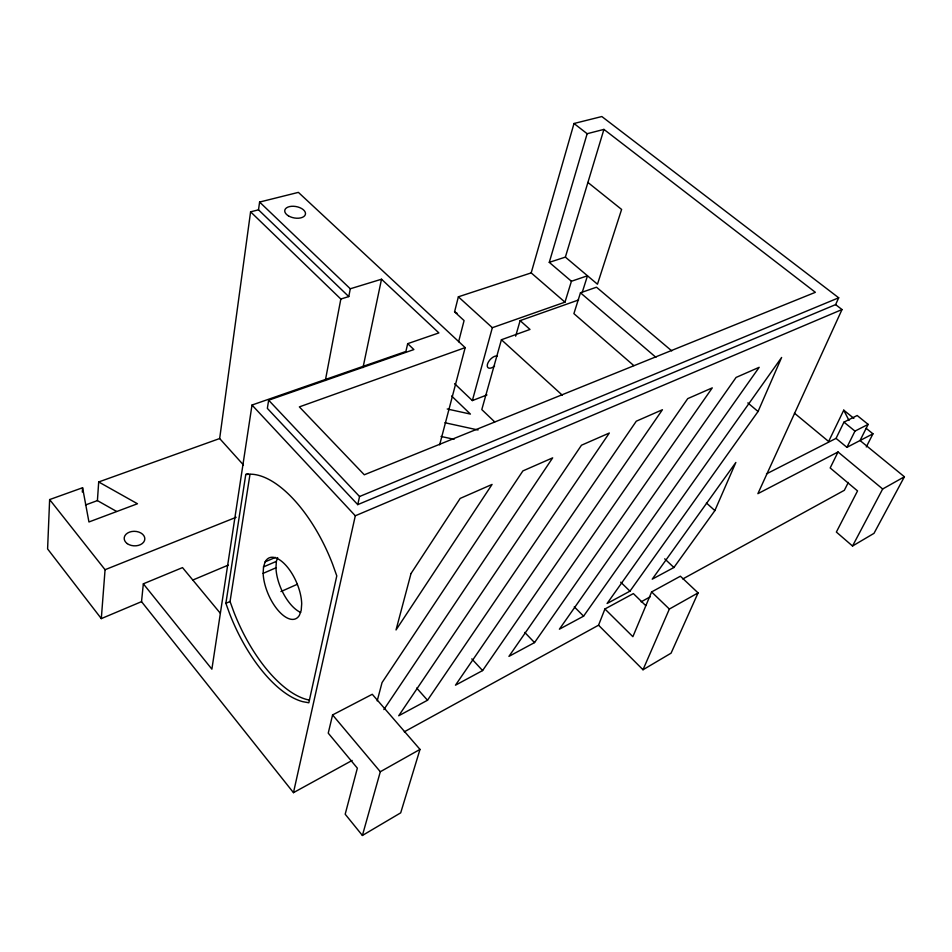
<?xml version="1.0" encoding="UTF-8"?>
<svg xmlns="http://www.w3.org/2000/svg" width="952" height="952" viewBox="0 0 952 952"><rect width="100%" height="100%" fill="white"/><g stroke="black" fill="none" stroke-linecap="round" stroke-linejoin="round"><path stroke-width="1.43" d="M116.572 511.426L97.413 500.597L98.699 481.962L137.457 503.751L88.941 521.97L82.586 487.745L49.635 499.574L47.6 548.935L101.305 618.61L141.527 601.652L143.335 583.814L182.51 567.606L220.209 613.136M265.156 561.835A33.213 15.327 66.6 0 1 286.54 566.071A33.213 15.327 66.6 0 1 301.701 603.865L301.201 610.375L299.392 615.313A33.213 15.327 66.6 0 1 278.186 610.47A33.213 15.327 66.6 0 1 263.145 573.354L263.525 566.892L265.156 561.835L275.473 557.42M82.324 492.053L82.586 487.745M300.677 612.422A32.999 15.47 66.5 0 1 275.961 567.808L276.377 561.359L277.639 557.574M101.305 618.61L105.065 569.712L49.635 499.574M243.45 464.957L219.662 438.539L250.59 211.832L258.504 209.833L348.777 296.572L340.84 299.035L250.59 211.832M258.504 209.833L259.599 202.062L298.392 192.375L465.171 347.623L439.645 444.846M259.599 202.062L350.288 288.777L381.514 279.222L438.896 332.914L407.694 343.66L405.897 351.455L252.006 405.04L211.88 669.161L143.335 583.814M245.771 474.477L251.614 474.215A108.183 50.194 66.7 0 1 332.605 564.155L336.782 575.877L308.829 702.778L302.879 701.695A106.374 48.457 66.4 0 1 229.61 613.635L225.874 603.33L245.771 474.477L248.008 473.632M309.448 700.006L307.068 699.577A106.148 48.611 66.4 0 1 233.775 611.779L230.051 601.497L250.007 474.239M407.694 343.66L413.882 349.562L268.654 400.209L267.345 408.372L357.75 504.631L835.606 304.616L838.7 297.798L601.831 116.537L574.008 123.498L531.192 272.891L458.364 296.81L454.568 311.851L464.076 320.574L458.602 341.756M325.346 380.455L340.84 299.035M348.777 296.572L350.288 288.777M363.01 367.579L381.514 279.222M141.527 601.652L293.466 792.647L355.31 515.782L842.008 309.543L835.606 304.616M357.75 504.631L359.558 496.516L838.7 297.798M332.581 714.928L328.238 733.147L357.357 768.169L345.183 814.21L362.403 835.463L400.697 812.841L419.999 749.402L372.268 694.282L332.581 714.928L380.312 771.739L362.403 835.463M377.194 700.862L382.05 682.584L522.886 470.919L552.672 457.852L383.87 709.573M454.604 383.668L472.359 400.59L492.339 327.702L564.976 302.153L571.426 281.256L587.479 275.782L582.196 292.502M515.651 336.163L520.125 320.622L530.002 329.44L501.418 339.745L481.795 409.586L494.707 421.903M571.426 281.256L549.28 262.359L587.146 133.72L603.925 129.401L815.376 292.312L364.295 474.786L299.356 406.885L465.171 347.623M549.28 262.359L565.369 257.111L603.925 129.401M671.743 350.883L596.499 287.207L580.47 292.8L573.901 313.625L633.818 365.604M404.279 731.826L598.546 625.202L604.925 608.982L633.366 593.584L645.73 605.603M598.546 625.202L643.005 669.756L671.077 653.167L698.078 592.894L680.394 576.21L651.608 591.942L632.878 636.686L604.925 608.982M643.005 669.756L669.363 609.054L698.078 592.894M714.869 510.593L735.848 462.458L652.227 579.173L673.909 567.499L714.869 510.593L706.42 502.989M758.054 411.502L781.616 357.464L607.09 603.497L629.962 591.168L758.054 411.502L747.82 402.898M842.008 309.543L757.887 493.671L838.046 451.974L882.671 488.995L904.4 476.773L860.049 440.526L868.141 424.378L857.169 415.512L843.96 422.141L836.046 438.372L766.467 473.882M853.861 418.356L843.758 410.169L828.621 441.478L794.432 413.156M838.046 451.974L830.18 467.956L857.538 490.911L836.368 532.061L852.528 546.02L873.995 533.346L904.4 476.773M836.046 438.372L846.923 447.345L854.967 431.113L868.141 424.378M848.327 482.414L844.329 490.304L682.81 578.947M866.284 446.952L872.948 433.815L866.213 428.352M852.528 546.02L882.671 488.995M427.507 700.244L609.328 433.017L581.47 445.227L398.698 715.773L427.507 700.244L416.69 688.058M482.593 670.565L662.425 409.729L636.305 421.189L455.472 685.19L482.593 670.565L471.799 658.891M534.536 642.588L712.274 387.869L687.737 398.626L508.939 656.38L534.536 642.588L524.754 632.414M583.576 616.17L759.184 367.305L736.086 377.432L559.395 629.189L583.576 616.17L574.27 606.817M380.312 771.739L419.999 749.402M293.466 792.647L352.133 760.446M641.124 601.831L650.252 596.821M846.923 447.345L872.948 433.815M280.935 591.573L297.226 584.314M225.874 603.33L230.051 601.497M263.145 573.354L275.961 567.808M263.525 566.892L276.377 561.359M192.637 580.113L228.23 565.107M105.065 569.712L236.144 517.281M472.359 400.59L486.948 394.937M85.454 504.988L97.413 500.597M98.699 481.962L219.662 438.539M520.125 320.622L578.602 299.963M444.929 422.736L478.059 429.983M441.026 436.456L454.056 439.288M447.238 408.991L470.419 414.084L451.617 396.008M454.568 311.851L457.067 313.232M574.008 123.498L587.146 133.72M587.908 182.451L621.608 209.44L597.463 284.208L565.369 257.111M843.96 422.141L854.967 431.113M580.47 292.8L655.892 357.297M531.192 272.891L564.976 302.153M458.364 296.81L492.339 327.702M501.418 339.745L562.275 395.163M664.71 558.836L673.909 567.499M651.608 591.942L669.363 609.054M620.704 582.172L629.962 591.168M268.654 400.209L359.558 496.516M252.006 405.04L355.31 515.782M843.758 410.169L848.982 420.451M494.564 366.044A7.592 3.867 -47.2 0 1 487.757 367.412A7.592 3.867 -47.2 0 1 489.852 359.951A7.592 3.867 -47.2 0 1 497.384 356.024M411.014 573.544L396.032 629.95L492.077 484.425L460.173 498.42L411.014 573.544M127.27 543.628A10.329 7.271 2.3 0 0 144.502 540.593A10.329 7.271 2.3 0 0 131.721 531.525A10.329 7.271 2.3 0 0 127.27 543.628M288.432 215.854A10.508 5.771 10.6 0 0 305.342 214.593A10.508 5.771 10.6 0 0 291.574 206.298A10.508 5.771 10.6 0 0 288.432 215.854"/></g></svg>
